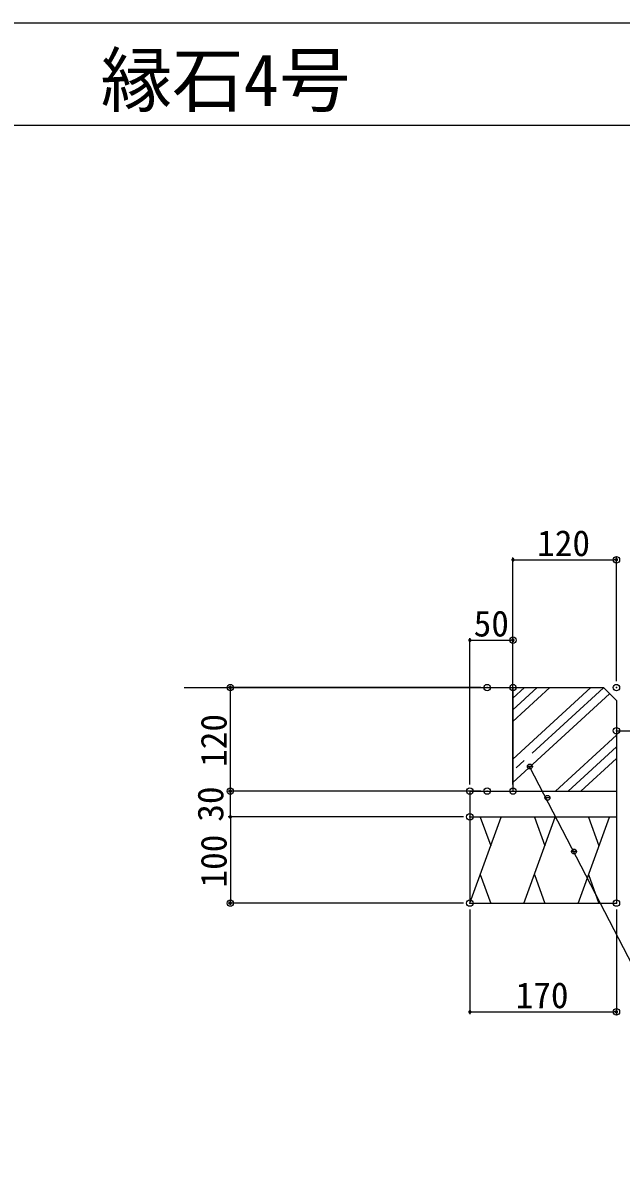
# Model space of a CAD drawing. Units: millimetres on the paper. Extents: x -337 to 306, y -306 to 220.
# Drawn here: x -76 to -20.5, y 113.9 to 219.5 of the extents above; entities that cross this region are included whole.
import ezdxf
from ezdxf.enums import TextEntityAlignment as Align

# ---------------------------------------------------------------- set-up
doc = ezdxf.new("R2010")
doc.units = ezdxf.units.MM
doc.header["$PDMODE"] = 32
doc.header["$PDSIZE"] = 0.6
doc.linetypes.add('CHAIN2', pattern=[12, 9, -1, 1, -1])
for name, color, linetype in [('0-1_DEFPOINTS', 7, 'Continuous'), ('0-3_D-TTL-LINE', 7, 'Continuous'), ('0-4_D-STR-題字等', 7, 'Continuous'), ('0-5_D-BDG-既設', 7, 'Continuous'), ('0-6_D-STR-STR', 7, 'Continuous'), ('0-7_D-STR-DIM_1寸法', 7, 'Continuous'), ('0-8_D-BDG-ﾊｯﾁ', 7, 'Continuous'), ('0-9_D-STR-TXT-文字', 7, 'Continuous'), ('0-E_11', 7, 'Continuous')]:
    doc.layers.add(name, color=color, linetype=linetype)
doc.styles.add('ＭＳ ゴシック', font='')
doc.styles.get('ＭＳ ゴシック').set_extended_font_data('MS Gothic')

msp = doc.modelspace()

# ---------------------------------------------------------------- linework, layer by layer
at = {"layer": '0-1_DEFPOINTS'}
for p in [(-20.903, 169.68), (-30.503, 162.216), (-56.741, 157.816), (-32.903, 157.816), (-30.503, 157.816), (-20.903, 157.816), (-20.903, 153.816), (-56.741, 148.216), (-34.503, 148.216), (-34.503, 148.216), (-32.903, 148.216), (-30.503, 148.216), (-34.503, 145.816), (-34.503, 145.816), (-56.741, 137.816), (-34.503, 137.816), (-20.903, 137.816), (-20.903, 127.713)]:
    msp.add_point(p, dxfattribs=at)
at = {"layer": '0-3_D-TTL-LINE'}
msp.add_line((-337.448, 210.017), (305.085, 210.017), dxfattribs=at)
at = {"layer": '0-5_D-BDG-既設'}
for p, q in [((-61.032, 157.816), (-30.503, 157.816)), ((-20.903, 153.816), (7.036, 153.816))]:
    msp.add_line(p, q, dxfattribs=at)
at = {"layer": '0-6_D-STR-STR'}
for p, q in [((-30.503, 157.816), (-30.503, 148.216)), ((-30.503, 157.816), (-22.103, 157.816)), ((-22.103, 157.816), (-20.903, 156.616)), ((-20.903, 156.616), (-20.903, 137.816)), ((-34.503, 148.216), (-20.903, 148.216)), ((-34.503, 148.216), (-34.503, 137.816)), ((-32.903, 148.216), (-20.903, 148.216)), ((-34.503, 145.816), (-20.903, 145.816)), ((-34.503, 137.816), (-20.903, 137.816))]:
    msp.add_line(p, q, dxfattribs=at)
at = {"layer": '0-7_D-STR-DIM_1寸法'}
for p, q in [((-30.6, 169.66), (-30.405, 169.66)), ((-30.594, 169.72), (-30.411, 169.72)), ((-30.583, 169.62), (-30.423, 169.62)), ((-30.563, 169.76), (-30.443, 169.76)), ((-30.503, 158.416), (-30.503, 169.88)), ((-30.403, 169.68), (-30.303, 169.68)), ((-30.303, 169.68), (-21.103, 169.68)), ((-21.003, 169.68), (-21.103, 169.68)), ((-20.805, 169.7), (-21, 169.7)), ((-20.811, 169.64), (-20.994, 169.64)), ((-20.823, 169.74), (-20.983, 169.74)), ((-20.843, 169.6), (-20.963, 169.6)), ((-20.903, 158.416), (-20.903, 169.88)), ((-34.6, 162.196), (-34.405, 162.196)), ((-34.594, 162.256), (-34.411, 162.256)), ((-34.583, 162.156), (-34.423, 162.156)), ((-34.563, 162.296), (-34.443, 162.296)), ((-34.503, 148.816), (-34.503, 162.416)), ((-34.403, 162.216), (-34.303, 162.216)), ((-34.303, 162.216), (-30.703, 162.216)), ((-30.603, 162.216), (-30.703, 162.216)), ((-30.405, 162.236), (-30.6, 162.236)), ((-30.411, 162.177), (-30.594, 162.177)), ((-30.423, 162.276), (-30.583, 162.276)), ((-30.443, 162.137), (-30.563, 162.137)), ((-30.503, 148.816), (-30.503, 162.416)), ((-33.503, 157.816), (-56.941, 157.816)), ((-56.801, 157.896), (-56.801, 157.736)), ((-56.761, 157.914), (-56.761, 157.719)), ((-56.741, 157.716), (-56.741, 157.616)), ((-56.741, 148.416), (-56.741, 157.616)), ((-56.701, 157.908), (-56.701, 157.725)), ((-56.661, 157.876), (-56.661, 157.756)), ((-33.503, 148.216), (-56.941, 148.216)), ((-35.103, 148.216), (-56.941, 148.216)), ((-56.821, 148.156), (-56.821, 148.276)), ((-56.801, 148.296), (-56.801, 148.136)), ((-56.781, 148.125), (-56.781, 148.308)), ((-56.761, 148.314), (-56.761, 148.119)), ((-56.741, 148.316), (-56.741, 148.416)), ((-56.741, 148.116), (-56.741, 148.016)), ((-56.741, 146.016), (-56.741, 148.016)), ((-56.721, 148.119), (-56.721, 148.314)), ((-56.701, 148.308), (-56.701, 148.125)), ((-56.681, 148.136), (-56.681, 148.296)), ((-56.661, 148.276), (-56.661, 148.156)), ((-35.103, 145.816), (-56.941, 145.816)), ((-35.103, 145.816), (-56.941, 145.816)), ((-56.82, 145.756), (-56.82, 145.876)), ((-56.801, 145.896), (-56.801, 145.736)), ((-56.78, 145.725), (-56.78, 145.908)), ((-56.761, 145.914), (-56.761, 145.719)), ((-56.741, 145.916), (-56.741, 146.016)), ((-56.741, 145.716), (-56.741, 145.616)), ((-56.721, 145.719), (-56.721, 145.914)), ((-56.701, 145.908), (-56.701, 145.725)), ((-56.681, 145.736), (-56.681, 145.896)), ((-56.661, 145.876), (-56.661, 145.756)), ((-56.741, 145.616), (-56.741, 138.016)), ((-35.103, 137.816), (-56.941, 137.816)), ((-56.821, 137.756), (-56.821, 137.876)), ((-56.781, 137.725), (-56.781, 137.908)), ((-56.741, 137.916), (-56.741, 138.016)), ((-56.721, 137.719), (-56.721, 137.914)), ((-56.681, 137.736), (-56.681, 137.896)), ((-34.503, 137.216), (-34.503, 127.513)), ((-20.903, 137.216), (-20.903, 127.513)), ((-34.563, 127.793), (-34.443, 127.793)), ((-20.823, 127.773), (-20.983, 127.773)), ((-34.6, 127.693), (-34.405, 127.693)), ((-34.594, 127.753), (-34.411, 127.753)), ((-34.583, 127.653), (-34.423, 127.653)), ((-34.403, 127.713), (-34.303, 127.713)), ((-34.303, 127.713), (-21.103, 127.713)), ((-21.003, 127.713), (-21.103, 127.713)), ((-20.805, 127.733), (-21, 127.733)), ((-20.811, 127.673), (-20.994, 127.673)), ((-20.843, 127.633), (-20.963, 127.633))]:
    msp.add_line(p, q, dxfattribs=at)
for points in [[(-30.403, 169.68), (-30.403, 169.693), (-30.406, 169.705), (-30.41, 169.717), (-30.415, 169.728), (-30.422, 169.739), (-30.43, 169.749), (-30.439, 169.757), (-30.449, 169.765), (-30.46, 169.771), (-30.472, 169.775), (-30.484, 169.778), (-30.496, 169.78), (-30.509, 169.78), (-30.521, 169.778), (-30.534, 169.775), (-30.545, 169.771), (-30.556, 169.765), (-30.566, 169.757), (-30.576, 169.749), (-30.584, 169.739), (-30.59, 169.728), (-30.596, 169.717), (-30.6, 169.705), (-30.602, 169.693), (-30.603, 169.68), (-30.503, 169.68)], [(-30.603, 169.68), (-30.602, 169.668), (-30.6, 169.655), (-30.596, 169.643), (-30.59, 169.632), (-30.584, 169.621), (-30.576, 169.612), (-30.566, 169.603), (-30.556, 169.596), (-30.545, 169.59), (-30.534, 169.585), (-30.521, 169.582), (-30.509, 169.58), (-30.496, 169.58), (-30.484, 169.582), (-30.472, 169.585), (-30.46, 169.59), (-30.449, 169.596), (-30.439, 169.603), (-30.43, 169.612), (-30.422, 169.621), (-30.415, 169.632), (-30.41, 169.643), (-30.406, 169.655), (-30.403, 169.668), (-30.403, 169.68), (-30.503, 169.68)], [(-20.803, 169.68), (-20.803, 169.693), (-20.806, 169.705), (-20.81, 169.717), (-20.815, 169.728), (-20.822, 169.739), (-20.83, 169.749), (-20.839, 169.757), (-20.849, 169.765), (-20.86, 169.771), (-20.872, 169.775), (-20.884, 169.778), (-20.896, 169.78), (-20.909, 169.78), (-20.921, 169.778), (-20.934, 169.775), (-20.945, 169.771), (-20.956, 169.765), (-20.966, 169.757), (-20.976, 169.749), (-20.984, 169.739), (-20.99, 169.728), (-20.996, 169.717), (-21, 169.705), (-21.002, 169.693), (-21.003, 169.68), (-20.903, 169.68)], [(-21.003, 169.68), (-21.002, 169.668), (-21, 169.655), (-20.996, 169.643), (-20.99, 169.632), (-20.984, 169.621), (-20.976, 169.612), (-20.966, 169.603), (-20.956, 169.596), (-20.945, 169.59), (-20.934, 169.585), (-20.921, 169.582), (-20.909, 169.58), (-20.896, 169.58), (-20.884, 169.582), (-20.872, 169.585), (-20.86, 169.59), (-20.849, 169.596), (-20.839, 169.603), (-20.83, 169.612), (-20.822, 169.621), (-20.815, 169.632), (-20.81, 169.643), (-20.806, 169.655), (-20.803, 169.668), (-20.803, 169.68), (-20.903, 169.68)], [(-34.403, 162.216), (-34.403, 162.229), (-34.406, 162.241), (-34.41, 162.253), (-34.415, 162.265), (-34.422, 162.275), (-34.43, 162.285), (-34.439, 162.293), (-34.449, 162.301), (-34.46, 162.307), (-34.472, 162.311), (-34.484, 162.315), (-34.496, 162.316), (-34.509, 162.316), (-34.521, 162.315), (-34.534, 162.311), (-34.545, 162.307), (-34.556, 162.301), (-34.566, 162.293), (-34.576, 162.285), (-34.584, 162.275), (-34.59, 162.265), (-34.596, 162.253), (-34.6, 162.241), (-34.602, 162.229), (-34.603, 162.216), (-34.503, 162.216)], [(-34.603, 162.216), (-34.602, 162.204), (-34.6, 162.191), (-34.596, 162.18), (-34.59, 162.168), (-34.584, 162.158), (-34.576, 162.148), (-34.566, 162.139), (-34.556, 162.132), (-34.545, 162.126), (-34.534, 162.121), (-34.521, 162.118), (-34.509, 162.117), (-34.496, 162.117), (-34.484, 162.118), (-34.472, 162.121), (-34.46, 162.126), (-34.449, 162.132), (-34.439, 162.139), (-34.43, 162.148), (-34.422, 162.158), (-34.415, 162.168), (-34.41, 162.18), (-34.406, 162.191), (-34.403, 162.204), (-34.403, 162.216), (-34.503, 162.216)], [(-30.403, 162.216), (-30.403, 162.229), (-30.406, 162.241), (-30.41, 162.253), (-30.415, 162.265), (-30.422, 162.275), (-30.43, 162.285), (-30.439, 162.293), (-30.449, 162.301), (-30.46, 162.307), (-30.472, 162.311), (-30.484, 162.315), (-30.496, 162.316), (-30.509, 162.316), (-30.521, 162.315), (-30.534, 162.311), (-30.545, 162.307), (-30.556, 162.301), (-30.566, 162.293), (-30.576, 162.285), (-30.584, 162.275), (-30.59, 162.265), (-30.596, 162.253), (-30.6, 162.241), (-30.602, 162.229), (-30.603, 162.216), (-30.503, 162.216)], [(-30.603, 162.216), (-30.602, 162.204), (-30.6, 162.191), (-30.596, 162.18), (-30.59, 162.168), (-30.584, 162.158), (-30.576, 162.148), (-30.566, 162.139), (-30.556, 162.132), (-30.545, 162.126), (-30.534, 162.121), (-30.521, 162.118), (-30.509, 162.117), (-30.496, 162.117), (-30.484, 162.118), (-30.472, 162.121), (-30.46, 162.126), (-30.449, 162.132), (-30.439, 162.139), (-30.43, 162.148), (-30.422, 162.158), (-30.415, 162.168), (-30.41, 162.18), (-30.406, 162.191), (-30.403, 162.204), (-30.403, 162.216), (-30.503, 162.216)], [(-56.741, 157.916), (-56.753, 157.916), (-56.766, 157.913), (-56.778, 157.909), (-56.789, 157.904), (-56.799, 157.897), (-56.809, 157.889), (-56.818, 157.88), (-56.825, 157.87), (-56.831, 157.859), (-56.836, 157.847), (-56.839, 157.835), (-56.841, 157.823), (-56.841, 157.81), (-56.839, 157.798), (-56.836, 157.785), (-56.831, 157.774), (-56.825, 157.763), (-56.818, 157.753), (-56.809, 157.743), (-56.799, 157.735), (-56.789, 157.729), (-56.778, 157.723), (-56.766, 157.72), (-56.753, 157.717), (-56.741, 157.716), (-56.741, 157.816)], [(-56.741, 157.716), (-56.728, 157.717), (-56.716, 157.72), (-56.704, 157.723), (-56.693, 157.729), (-56.682, 157.735), (-56.672, 157.743), (-56.664, 157.753), (-56.656, 157.763), (-56.65, 157.774), (-56.646, 157.785), (-56.642, 157.798), (-56.641, 157.81), (-56.641, 157.823), (-56.642, 157.835), (-56.646, 157.847), (-56.65, 157.859), (-56.656, 157.87), (-56.664, 157.88), (-56.672, 157.889), (-56.682, 157.897), (-56.693, 157.904), (-56.704, 157.909), (-56.716, 157.913), (-56.728, 157.916), (-56.741, 157.916), (-56.741, 157.816)], [(-56.741, 148.316), (-56.753, 148.316), (-56.766, 148.313), (-56.778, 148.309), (-56.789, 148.304), (-56.799, 148.297), (-56.809, 148.289), (-56.818, 148.28), (-56.825, 148.27), (-56.831, 148.259), (-56.836, 148.247), (-56.839, 148.235), (-56.841, 148.223), (-56.841, 148.21), (-56.839, 148.198), (-56.836, 148.185), (-56.831, 148.174), (-56.825, 148.163), (-56.818, 148.153), (-56.809, 148.143), (-56.799, 148.135), (-56.789, 148.129), (-56.778, 148.123), (-56.766, 148.12), (-56.753, 148.117), (-56.741, 148.116), (-56.741, 148.216)], [(-56.741, 148.316), (-56.753, 148.316), (-56.765, 148.313), (-56.777, 148.309), (-56.789, 148.304), (-56.799, 148.297), (-56.809, 148.289), (-56.818, 148.28), (-56.825, 148.27), (-56.831, 148.259), (-56.836, 148.247), (-56.839, 148.235), (-56.84, 148.223), (-56.84, 148.21), (-56.839, 148.198), (-56.836, 148.185), (-56.831, 148.174), (-56.825, 148.163), (-56.818, 148.153), (-56.809, 148.143), (-56.799, 148.135), (-56.789, 148.129), (-56.777, 148.123), (-56.765, 148.12), (-56.753, 148.117), (-56.741, 148.116), (-56.741, 148.216)], [(-56.741, 148.116), (-56.728, 148.117), (-56.716, 148.12), (-56.704, 148.123), (-56.693, 148.129), (-56.682, 148.135), (-56.672, 148.143), (-56.664, 148.153), (-56.656, 148.163), (-56.65, 148.174), (-56.646, 148.185), (-56.642, 148.198), (-56.641, 148.21), (-56.641, 148.223), (-56.642, 148.235), (-56.646, 148.247), (-56.65, 148.259), (-56.656, 148.27), (-56.664, 148.28), (-56.672, 148.289), (-56.682, 148.297), (-56.693, 148.304), (-56.704, 148.309), (-56.716, 148.313), (-56.728, 148.316), (-56.741, 148.316), (-56.741, 148.216)], [(-56.741, 148.116), (-56.728, 148.117), (-56.716, 148.12), (-56.704, 148.123), (-56.692, 148.129), (-56.682, 148.135), (-56.672, 148.143), (-56.664, 148.153), (-56.656, 148.163), (-56.65, 148.174), (-56.645, 148.185), (-56.642, 148.198), (-56.641, 148.21), (-56.641, 148.223), (-56.642, 148.235), (-56.645, 148.247), (-56.65, 148.259), (-56.656, 148.27), (-56.664, 148.28), (-56.672, 148.289), (-56.682, 148.297), (-56.692, 148.304), (-56.704, 148.309), (-56.716, 148.313), (-56.728, 148.316), (-56.741, 148.316), (-56.741, 148.216)], [(-56.741, 145.916), (-56.753, 145.916), (-56.766, 145.913), (-56.778, 145.909), (-56.789, 145.904), (-56.799, 145.897), (-56.809, 145.889), (-56.818, 145.88), (-56.825, 145.87), (-56.831, 145.859), (-56.836, 145.847), (-56.839, 145.835), (-56.841, 145.823), (-56.841, 145.81), (-56.839, 145.798), (-56.836, 145.785), (-56.831, 145.774), (-56.825, 145.763), (-56.818, 145.753), (-56.809, 145.743), (-56.799, 145.735), (-56.789, 145.729), (-56.778, 145.723), (-56.766, 145.72), (-56.753, 145.717), (-56.741, 145.716), (-56.741, 145.816)], [(-56.741, 145.916), (-56.753, 145.916), (-56.765, 145.913), (-56.777, 145.909), (-56.789, 145.904), (-56.799, 145.897), (-56.809, 145.889), (-56.818, 145.88), (-56.825, 145.87), (-56.831, 145.859), (-56.836, 145.847), (-56.839, 145.835), (-56.84, 145.823), (-56.84, 145.81), (-56.839, 145.798), (-56.836, 145.785), (-56.831, 145.774), (-56.825, 145.763), (-56.818, 145.753), (-56.809, 145.743), (-56.799, 145.735), (-56.789, 145.729), (-56.777, 145.723), (-56.765, 145.72), (-56.753, 145.717), (-56.741, 145.716), (-56.741, 145.816)], [(-56.741, 145.716), (-56.728, 145.717), (-56.716, 145.72), (-56.704, 145.723), (-56.693, 145.729), (-56.682, 145.735), (-56.672, 145.743), (-56.664, 145.753), (-56.656, 145.763), (-56.65, 145.774), (-56.646, 145.785), (-56.642, 145.798), (-56.641, 145.81), (-56.641, 145.823), (-56.642, 145.835), (-56.646, 145.847), (-56.65, 145.859), (-56.656, 145.87), (-56.664, 145.88), (-56.672, 145.889), (-56.682, 145.897), (-56.693, 145.904), (-56.704, 145.909), (-56.716, 145.913), (-56.728, 145.916), (-56.741, 145.916), (-56.741, 145.816)], [(-56.741, 145.716), (-56.728, 145.717), (-56.716, 145.72), (-56.704, 145.723), (-56.692, 145.729), (-56.682, 145.735), (-56.672, 145.743), (-56.664, 145.753), (-56.656, 145.763), (-56.65, 145.774), (-56.645, 145.785), (-56.642, 145.798), (-56.641, 145.81), (-56.641, 145.823), (-56.642, 145.835), (-56.645, 145.847), (-56.65, 145.859), (-56.656, 145.87), (-56.664, 145.88), (-56.672, 145.889), (-56.682, 145.897), (-56.692, 145.904), (-56.704, 145.909), (-56.716, 145.913), (-56.728, 145.916), (-56.741, 145.916), (-56.741, 145.816)], [(-56.741, 137.916), (-56.753, 137.916), (-56.766, 137.913), (-56.778, 137.909), (-56.789, 137.904), (-56.799, 137.897), (-56.809, 137.889), (-56.818, 137.88), (-56.825, 137.87), (-56.831, 137.859), (-56.836, 137.847), (-56.839, 137.835), (-56.841, 137.823), (-56.841, 137.81), (-56.839, 137.798), (-56.836, 137.785), (-56.831, 137.774), (-56.825, 137.763), (-56.818, 137.753), (-56.809, 137.743), (-56.799, 137.735), (-56.789, 137.729), (-56.778, 137.723), (-56.766, 137.72), (-56.753, 137.717), (-56.741, 137.716), (-56.741, 137.816)], [(-56.741, 137.716), (-56.728, 137.717), (-56.716, 137.72), (-56.704, 137.723), (-56.693, 137.729), (-56.682, 137.735), (-56.672, 137.743), (-56.664, 137.753), (-56.656, 137.763), (-56.65, 137.774), (-56.646, 137.785), (-56.642, 137.798), (-56.641, 137.81), (-56.641, 137.823), (-56.642, 137.835), (-56.646, 137.847), (-56.65, 137.859), (-56.656, 137.87), (-56.664, 137.88), (-56.672, 137.889), (-56.682, 137.897), (-56.693, 137.904), (-56.704, 137.909), (-56.716, 137.913), (-56.728, 137.916), (-56.741, 137.916), (-56.741, 137.816)], [(-34.403, 127.713), (-34.403, 127.725), (-34.406, 127.738), (-34.41, 127.75), (-34.415, 127.761), (-34.422, 127.772), (-34.43, 127.781), (-34.439, 127.79), (-34.449, 127.797), (-34.46, 127.803), (-34.472, 127.808), (-34.484, 127.811), (-34.496, 127.813), (-34.509, 127.813), (-34.521, 127.811), (-34.534, 127.808), (-34.545, 127.803), (-34.556, 127.797), (-34.566, 127.79), (-34.576, 127.781), (-34.584, 127.772), (-34.59, 127.761), (-34.596, 127.75), (-34.6, 127.738), (-34.602, 127.725), (-34.603, 127.713), (-34.503, 127.713)], [(-20.803, 127.713), (-20.803, 127.725), (-20.806, 127.738), (-20.81, 127.75), (-20.815, 127.761), (-20.822, 127.772), (-20.83, 127.781), (-20.839, 127.79), (-20.849, 127.797), (-20.86, 127.803), (-20.872, 127.808), (-20.884, 127.811), (-20.896, 127.813), (-20.909, 127.813), (-20.921, 127.811), (-20.934, 127.808), (-20.945, 127.803), (-20.956, 127.797), (-20.966, 127.79), (-20.976, 127.781), (-20.984, 127.772), (-20.99, 127.761), (-20.996, 127.75), (-21, 127.738), (-21.002, 127.725), (-21.003, 127.713), (-20.903, 127.713)], [(-34.603, 127.713), (-34.602, 127.7), (-34.6, 127.688), (-34.596, 127.676), (-34.59, 127.665), (-34.584, 127.654), (-34.576, 127.644), (-34.566, 127.636), (-34.556, 127.628), (-34.545, 127.622), (-34.534, 127.618), (-34.521, 127.615), (-34.509, 127.613), (-34.496, 127.613), (-34.484, 127.615), (-34.472, 127.618), (-34.46, 127.622), (-34.449, 127.628), (-34.439, 127.636), (-34.43, 127.644), (-34.422, 127.654), (-34.415, 127.665), (-34.41, 127.676), (-34.406, 127.688), (-34.403, 127.7), (-34.403, 127.713), (-34.503, 127.713)], [(-21.003, 127.713), (-21.002, 127.7), (-21, 127.688), (-20.996, 127.676), (-20.99, 127.665), (-20.984, 127.654), (-20.976, 127.644), (-20.966, 127.636), (-20.956, 127.628), (-20.945, 127.622), (-20.934, 127.618), (-20.921, 127.615), (-20.909, 127.613), (-20.896, 127.613), (-20.884, 127.615), (-20.872, 127.618), (-20.86, 127.622), (-20.849, 127.628), (-20.839, 127.636), (-20.83, 127.644), (-20.822, 127.654), (-20.815, 127.665), (-20.81, 127.676), (-20.806, 127.688), (-20.803, 127.7), (-20.803, 127.713), (-20.903, 127.713)]]:
    msp.add_lwpolyline(points, close=True, dxfattribs=at)
at = {"layer": '0-8_D-BDG-ﾊｯﾁ'}
for p, q in [((-23.27, 157.816), (-30.503, 151.182)), ((-29.444, 157.816), (-30.503, 156.845)), ((-27.077, 157.816), (-30.503, 154.674)), ((-21.529, 157.242), (-30.503, 149.011)), ((-20.903, 153.406), (-26.56, 148.216)), ((-20.903, 151.235), (-24.193, 148.216)), ((-34.503, 137.816), (-31.601, 145.789)), ((-33.541, 145.789), (-32.571, 143.124)), ((-29.488, 137.792), (-26.578, 145.789)), ((-28.518, 145.789), (-27.548, 143.124)), ((-24.465, 137.792), (-21.555, 145.789)), ((-23.495, 145.789), (-22.525, 143.124)), ((-33.541, 140.458), (-32.571, 137.792)), ((-28.518, 140.458), (-27.548, 137.792)), ((-23.495, 140.458), (-22.525, 137.792))]:
    msp.add_line(p, q, dxfattribs=at)
at = {"layer": '0-8_D-BDG-ﾊｯﾁ', "linetype": 'CHAIN2'}
for p, q in [((-28.26, 157.816), (-30.503, 155.76)), ((-22.095, 157.808), (-30.503, 150.096)), ((-20.903, 152.32), (-25.377, 148.216))]:
    msp.add_line(p, q, dxfattribs=at)
at = {"layer": '0-9_D-STR-TXT-文字'}
for p, q in [((-28.705, 150.495), (-29.162, 150.495)), ((-10.039, 113.944), (-28.943, 150.441)), ((-27.076, 147.589), (-27.533, 147.589)), ((-24.613, 142.605), (-25.07, 142.605))]:
    msp.add_line(p, q, dxfattribs=at)
for centre in [(-28.933, 150.495), (-27.305, 147.589), (-24.841, 142.605)]:
    msp.add_circle(centre, 0.228, dxfattribs=at)
at = {"layer": '0-E_11'}
msp.add_line((-337.448, 219.533), (305.769, 219.533), dxfattribs=at)

# ---------------------------------------------------------------- texts
at = {"layer": '0-4_D-STR-題字等', "style": 'ＭＳ ゴシック'}
msp.add_text('縁石4号', height=4.861, dxfattribs=at).set_placement((-68.784, 210.333), align=Align.BOTTOM_LEFT)
at = {"layer": '0-7_D-STR-DIM_1寸法', "style": 'ＭＳ ゴシック'}
for s, p in [('120', (-28.257, 169.304)), ('50', (-34.151, 161.84)), ('170', (-30.257, 127.337))]:
    msp.add_text(s, height=2.405, dxfattribs=at).set_placement(p, align=Align.BOTTOM_LEFT)
for s, p in [('120', (-56.365, 150.462)), ('30', (-56.665, 145.368)), ('100', (-56.365, 139.262))]:
    msp.add_text(s, height=2.405, rotation=90, dxfattribs=at).set_placement(p, align=Align.BOTTOM_LEFT)

doc.saveas('drawing.dxf')
